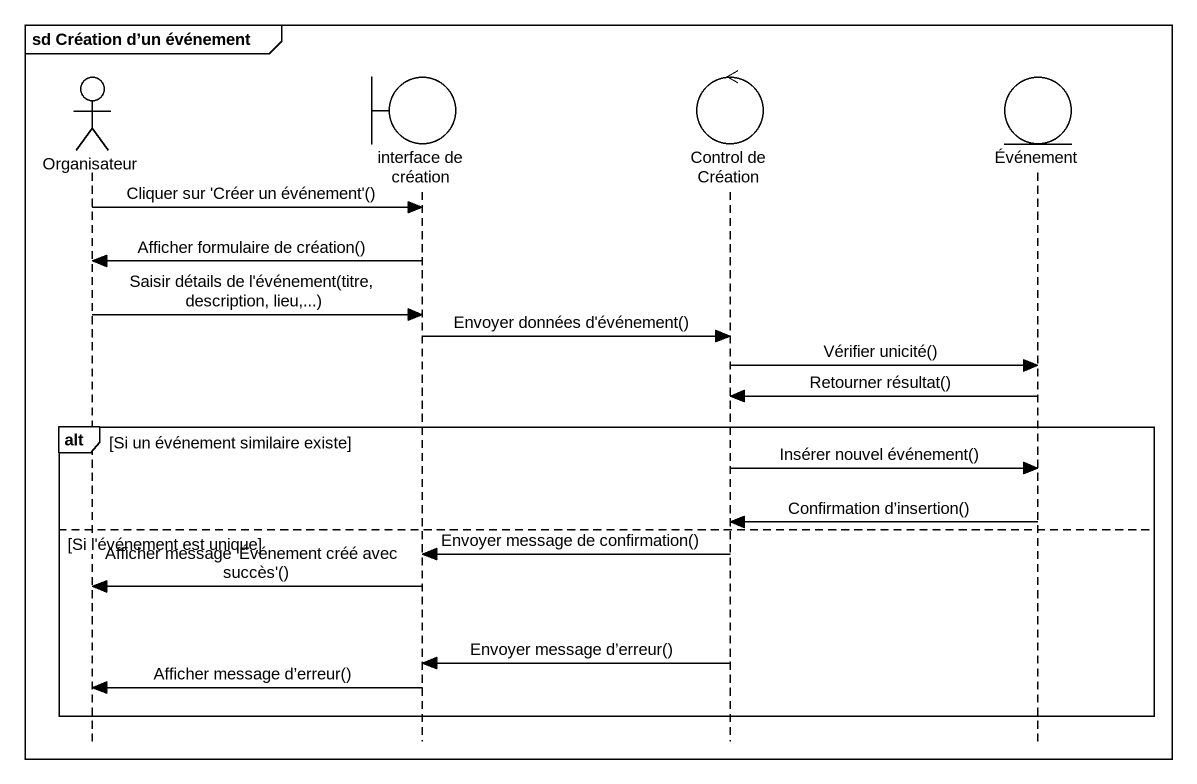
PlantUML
@startuml
mainframe sd Création d’un événement
hide footbox
actor Organisateur
boundary "interface de création" as interface_de_création
control "Control de Création" as Control_de_Création
entity Événement

Organisateur -> interface_de_création : Cliquer sur 'Créer un événement'()
interface_de_création -> Organisateur : Afficher formulaire de création()
Organisateur -> interface_de_création : Saisir détails de l'événement(titre, description, lieu,...)
interface_de_création -> Control_de_Création : Envoyer données d'événement()
Control_de_Création -> Événement : Vérifier unicité()
Événement -> Control_de_Création : Retourner résultat()
alt Si un événement similaire existe
  Control_de_Création -> Événement : Insérer nouvel événement()
  Événement -> Control_de_Création : Confirmation d’insertion()
else Si l'événement est unique
  Control_de_Création -> interface_de_création : Envoyer message de confirmation()
  interface_de_création -> Organisateur : Afficher message 'Événement créé avec succès'()
  Control_de_Création -> interface_de_création : Envoyer message d’erreur()
  interface_de_création -> Organisateur : Afficher message d’erreur()
end
@enduml
